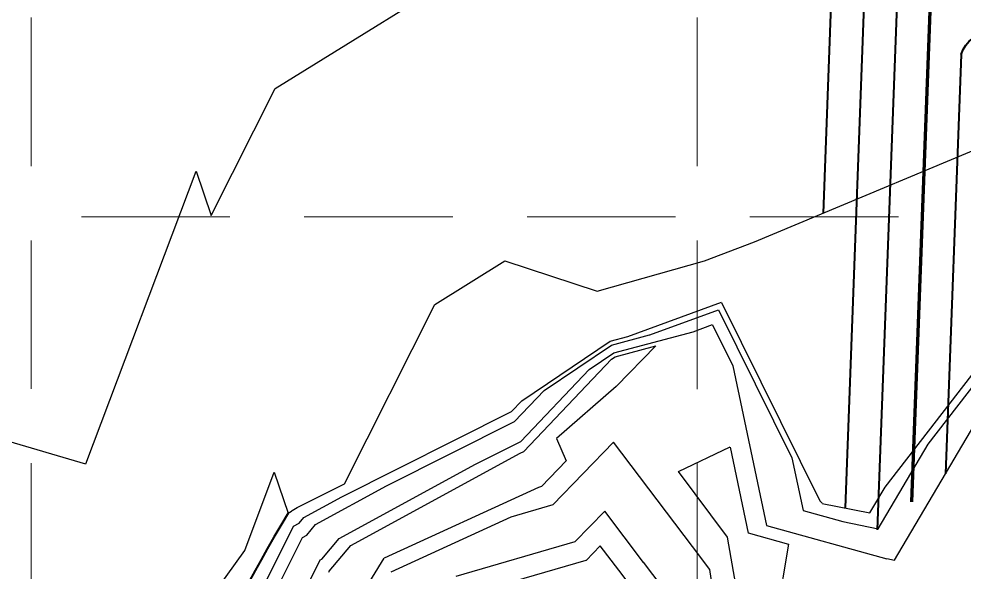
# Model space of a CAD drawing. Header units: feet. Extents: x 10084 to 13321, y 3329 to 8503.
# Drawn here: x 11862.7 to 11977.2, y 5469.6 to 5536.6 of the extents above; entities that cross this region are included whole.
import ezdxf

# ---------------------------------------------------------------- set-up
doc = ezdxf.new("R2010")
doc.units = ezdxf.units.FT
doc.header["$LTSCALE"] = 40
doc.header["$MEASUREMENT"] = 0
doc.linetypes.add('DASHED', pattern=[0.75, 0.5, -0.25])
doc.linetypes.add('HIDDEN', pattern=[0.375, 0.25, -0.125])
for name, color, linetype in [('CONT-L', 55, 'Continuous'), ('GRID', 254, 'DASHED'), ('Level 1', 7, 'Continuous')]:
    doc.layers.add(name, color=color, linetype=linetype)

msp = doc.modelspace()

# ---------------------------------------------------------------- linework, layer by layer
at = {"layer": 'CONT-L', "color": 5, "extrusion": (-0.526544, 0.850148, 0), "elevation": -1562.81}
msp.add_lwpolyline([(-13022.24, 549), (-13053.47, 549)], dxfattribs=at)
at = {"layer": 'CONT-L', "color": 5}
for points, elevation in [([(11885.97, 5512.75), (11893.72, 5528.16)], 549), ([(11884.15, 5518.15), (11885.97, 5512.75)], 549), ([(11945.76, 5507.26), (11951.82, 5509.58)], 548), ([(11913.07, 5501.99), (11921.56, 5507.26)], 548), ([(11934.77, 5496.11), (11944.39, 5498.69)], 544), ([(11944.39, 5498.69), (11946.7, 5499.54)], 544), ([(11923.61, 5490.33), (11934.32, 5497.53)], 547), ([(11934.32, 5497.53), (11936.46, 5498.1)], 547), ([(11934.47, 5497.05), (11939.1, 5498.3)], 546), ([(11926.33, 5491.58), (11934.47, 5497.05)], 546), ([(11934.92, 5495.64), (11939.86, 5496.97)], 543), ([(11923.48, 5485.4), (11931.76, 5494.09)], 544), ([(11949.17, 5494.56), (11953.25, 5475.2)], 544), ([(11922.74, 5487.82), (11926.33, 5491.58)], 546), ([(11922.37, 5489.03), (11923.61, 5490.33)], 547), ([(11850.66, 5488.58), (11870.76, 5482.69)], 549), ([(11907.2, 5480.02), (11922.74, 5487.82)], 546), ([(11918.01, 5482.65), (11923.48, 5485.4)], 544), ([(11927.82, 5485.73), (11929, 5483.03)], 543), ([(11966.77, 5474.82), (11972.83, 5485.07)], 546), ([(11902.91, 5472.77), (11923.41, 5483.97)], 543), ([(11901.48, 5473.62), (11918.01, 5482.65)], 544), ([(11893.62, 5481.66), (11895.28, 5476.72)], 548), ([(11898.63, 5475.33), (11907.2, 5480.02)], 546), ([(11965.78, 5476.73), (11967.63, 5479.87)], 547), ([(11895.28, 5476.72), (11895.71, 5476.95)], 548), ([(11895.71, 5476.95), (11895.79, 5477.04)], 548), ([(11896.62, 5475.49), (11897.21, 5476.19)], 547), ([(11895.93, 5475.13), (11896.62, 5475.49)], 547), ([(11897.54, 5474.04), (11898.63, 5475.33)], 546), ([(11890.17, 5460.01), (11897.02, 5473.76)], 546), ([(11897.02, 5473.76), (11897.54, 5474.04)], 546), ([(11951.04, 5474.3), (11955.93, 5472.96)], 543), ([(11955.93, 5472.96), (11954.53, 5464.54)], 543), ([(11906.91, 5471.25), (11897.12, 5455.35)], 543), ([(11896.87, 5466.38), (11899.19, 5471.03)], 544), ([(11899.19, 5471.03), (11899.36, 5471.12)], 544), ([(11900.27, 5469.66), (11900.28, 5469.66)], 543)]:
    msp.add_lwpolyline(points, dxfattribs=dict(at, elevation=elevation))
at = {"layer": 'CONT-L', "color": 5, "extrusion": (0.385404, -0.922748, 0), "elevation": -477.67}
msp.add_lwpolyline([(13151.93, 548), (13189, 548)], dxfattribs=at)
at = {"layer": 'CONT-L', "color": 5, "extrusion": (0.935514, -0.353288, 0)}
for points, elevation in [([(9322.94, 549), (9360.84, 549)], 9168.3), ([(9319.93, 548), (9330.04, 548)], 9190.04)]:
    msp.add_lwpolyline(points, dxfattribs=dict(at, elevation=elevation))
at = {"layer": 'CONT-L', "color": 5, "extrusion": (0.790258, -0.612774, 0)}
for points, elevation in [([(11663.96, 547), (11699.39, 547)], 6099.6), ([(11671.26, 546), (11699.41, 546)], 6100.52)]:
    msp.add_lwpolyline(points, dxfattribs=dict(at, elevation=elevation))
at = {"layer": 'CONT-L', "color": 5, "extrusion": (-0.310107, -0.950702, 0), "elevation": -8932.72}
msp.add_lwpolyline([(9626.01, 548), (9637.77, 548)], dxfattribs=at)
at = {"layer": 'CONT-L', "color": 5, "extrusion": (0.27017, -0.962813, 0), "elevation": -2075.07}
msp.add_lwpolyline([(12975.91, 548), (12989.43, 548)], dxfattribs=at)
at = {"layer": 'CONT-L', "color": 5, "extrusion": (0.343627, -0.939106, 0)}
for points, elevation in [([(13098.9, 547), (13110.97, 547)], -1061.61), ([(13101.45, 546), (13110.31, 546)], -1060.89)]:
    msp.add_lwpolyline(points, dxfattribs=dict(at, elevation=elevation))
at = {"layer": 'CONT-L', "color": 5, "extrusion": (0.8956, 0.444861, 0)}
for points, elevation in [([(-387.3, 547), (-414.14, 547)], 13148.17), ([(-387.95, 546), (-407.97, 546)], 13147.45), ([(-389.24, 544), (-394.8, 544)], 13145.99)]:
    msp.add_lwpolyline(points, dxfattribs=dict(at, elevation=elevation))
at = {"layer": 'CONT-L', "color": 5, "extrusion": (0.893215, -0.44963, 0), "elevation": 8167.06}
msp.add_lwpolyline([(10246.6, 548), (10270.94, 548)], dxfattribs=at)
at = {"layer": 'CONT-L', "color": 5, "extrusion": (0.715248, -0.698871, 0), "elevation": 4698.28}
msp.add_lwpolyline([(12276.11, 543), (12269.23, 543)], dxfattribs=at)
at = {"layer": 'CONT-L', "color": 5, "extrusion": (0.724003, -0.689797, 0), "elevation": 4849.92}
msp.add_lwpolyline([(12195.6, 543), (12211, 543)], dxfattribs=at)
at = {"layer": 'CONT-L', "color": 5, "extrusion": (-0.557637, 0.830085, 0)}
for points, elevation in [([(-12968.08, 544), (-12971.71, 544)], -2093.02), ([(-12971.03, 543), (-12971.57, 543)], -2093.5)]:
    msp.add_lwpolyline(points, dxfattribs=dict(at, elevation=elevation))
at = {"layer": 'CONT-L', "color": 5, "extrusion": (0.860652, -0.509194, 0), "elevation": 7515.13}
msp.add_lwpolyline([(10803.04, 544), (10831.48, 544)], dxfattribs=at)
at = {"layer": 'CONT-L', "color": 5, "extrusion": (0.657707, -0.753274, 0), "elevation": 3712.75}
msp.add_lwpolyline([(12602.52, 543), (12592.92, 543)], dxfattribs=at)
at = {"layer": 'CONT-L', "color": 5, "extrusion": (0.4488, -0.893632, 0)}
for points, elevation in [([(13094.67, 547), (13117.69, 547)], 445.59), ([(13116.35, 543), (13116.84, 543)], 450.58)]:
    msp.add_lwpolyline(points, dxfattribs=dict(at, elevation=elevation))
at = {"layer": 'CONT-L', "color": 5, "extrusion": (0.718485, -0.695543, 0)}
for points, elevation in [([(12242.19, 544), (12231.62, 544)], 4759.65), ([(12236.61, 543), (12232.29, 543)], 4757.12), ([(12235.46, 546), (12230.27, 546)], 4764.7), ([(12232.09, 547), (12229.6, 547)], 4767.23)]:
    msp.add_lwpolyline(points, dxfattribs=dict(at, elevation=elevation))
at = {"layer": 'CONT-L', "color": 5, "extrusion": (0.796543, 0.604581, 0)}
for points, elevation in [([(-2862.07, 544), (-2846.23, 544)], 12822.81), ([(-2860.02, 546), (-2852.25, 546)], 12816.92), ([(-2858.99, 547), (-2855.25, 547)], 12813.98)]:
    msp.add_lwpolyline(points, dxfattribs=dict(at, elevation=elevation))
at = {"layer": 'CONT-L', "color": 5, "extrusion": (-0.429066, 0.903273, 0), "elevation": -172.64}
msp.add_lwpolyline([(-13139.46, 543), (-13146.37, 543)], dxfattribs=at)
at = {"layer": 'CONT-L', "color": 5, "extrusion": (0.97849, 0.206293, 0)}
for points, elevation in [([(2901.78, 543), (2891.13, 543)], 12823.28), ([(2898.95, 546), (2892.41, 546)], 12830.35)]:
    msp.add_lwpolyline(points, dxfattribs=dict(at, elevation=elevation))
at = {"layer": 'CONT-L', "color": 5, "extrusion": (0.802671, 0.596423, 0), "elevation": 12855.42}
msp.add_lwpolyline([(-2732.72, 543), (-2722.79, 543)], dxfattribs=at)
at = {"layer": 'CONT-L', "color": 5, "extrusion": (-0.4488, 0.893632, 0), "elevation": -444.34}
msp.add_lwpolyline([(-13089.25, 548), (-13095.66, 548)], dxfattribs=at)
at = {"layer": 'CONT-L', "color": 5, "extrusion": (0.416532, -0.909121, 0)}
for points, elevation in [([(13124.36, 543), (13103.78, 543)], -14.42), ([(13119.83, 544), (13103.82, 544)], -12.53)]:
    msp.add_lwpolyline(points, dxfattribs=dict(at, elevation=elevation))
at = {"layer": 'CONT-L', "color": 5, "extrusion": (0.279312, -0.9602, 0)}
for points, elevation in [([(12981.96, 543), (12981.57, 543)], -1930.76), ([(12982.63, 544), (12977.36, 544)], -1928.23), ([(12983.96, 546), (12968.95, 546)], -1923.18), ([(12984.63, 547), (12964.74, 547)], -1920.65)]:
    msp.add_lwpolyline(points, dxfattribs=dict(at, elevation=elevation))
at = {"layer": 'CONT-L', "color": 5, "extrusion": (-0.479603, 0.877486, 0)}
for points, elevation in [([(-13066.03, 547), (-13071.26, 547)], -900.66), ([(-13065.19, 548), (-13065.88, 548)], -899.23)]:
    msp.add_lwpolyline(points, dxfattribs=dict(at, elevation=elevation))
at = {"layer": 'CONT-L', "color": 5, "extrusion": (0.75199, 0.659174, 0), "elevation": 12604.7}
msp.add_lwpolyline([(-3763.99, 547), (-3764.41, 547)], dxfattribs=at)
at = {"layer": 'CONT-L', "color": 5, "extrusion": (0.265593, 0.964085, 0), "elevation": 8456.18}
msp.add_lwpolyline([(-10073.57, 546), (-10078.57, 546)], dxfattribs=at)
at = {"layer": 'CONT-L', "color": 5, "extrusion": (-0.19781, -0.98024, 0)}
for points, elevation in [([(10640.1, 547), (10645.99, 547)], -7735.46), ([(10642.99, 546), (10647.34, 546)], -7733.79), ([(10649.09, 544), (10650.04, 544)], -7730.44)]:
    msp.add_lwpolyline(points, dxfattribs=dict(at, elevation=elevation))
at = {"layer": 'CONT-L', "color": 5, "extrusion": (0.895265, -0.445535, 0)}
for points, elevation in [([(10181.29, 547), (10201.74, 547)], 8210.65), ([(10198.67, 543), (10198.78, 543)], 8216.97)]:
    msp.add_lwpolyline(points, dxfattribs=dict(at, elevation=elevation))
at = {"layer": 'CONT-L', "color": 5, "extrusion": (-0.265593, -0.964085, 0), "elevation": -8453.26}
msp.add_lwpolyline([(10069.78, 544), (10084.89, 544)], dxfattribs=at)
at = {"layer": 'CONT-L', "color": 5, "extrusion": (0.762838, -0.64659, 0)}
for points, elevation in [([(11867.59, 544), (11870.87, 544)], 5539.71), ([(11867.07, 543), (11871.13, 543)], 5541.35)]:
    msp.add_lwpolyline(points, dxfattribs=dict(at, elevation=elevation))
at = {"layer": 'CONT-L', "color": 5, "extrusion": (0.984839, 0.173468, 0), "elevation": 12716.9}
msp.add_lwpolyline([(3310.6, 543), (3318.11, 543)], dxfattribs=at)
at = {"layer": 'CONT-L', "color": 5, "extrusion": (0.797203, 0.603712, 0)}
for points, elevation in [([(-2851.58, 544), (-2848.07, 544)], 12825.93), ([(-2857.66, 546), (-2846.03, 546)], 12820.04), ([(-2860.7, 547), (-2845, 547)], 12817.09)]:
    msp.add_lwpolyline(points, dxfattribs=dict(at, elevation=elevation))
at = {"layer": 'CONT-L', "color": 5, "extrusion": (0.812716, -0.58266, 0), "elevation": 6474.8}
msp.add_lwpolyline([(11354.21, 548), (11375.19, 548)], dxfattribs=at)
at = {"layer": 'CONT-L', "color": 5, "extrusion": (0.98901, 0.147852, 0), "elevation": 12623.83}
msp.add_lwpolyline([(3631.76, 544), (3643.46, 544)], dxfattribs=at)
at = {"layer": 'GRID', "color": 252, "linetype": 'HIDDEN', "lineweight": 0, "ltscale": 1.8}
for p, q in [((11864.14, 3736.75), (11864.14, 8418.16)), ((11944.85, 3736.74), (11944.85, 8418.16)), ((10169.24, 5512.61), (13236.21, 5512.61))]:
    msp.add_line(p, q, dxfattribs=at)
at = {"layer": 'Level 1', "color": 5, "linetype": 'Continuous', "lineweight": 40}
for p, q in [((11972.42, 5628.15), (11966.68, 5474.67)), ((11968.27, 5624.12), (11962.78, 5477.33)), ((11964.07, 5618.97), (11960.11, 5513.05)), ((11976.84, 5532.28), (11974.94, 5481.46))]:
    msp.add_line(p, q, dxfattribs=at)
at = {"layer": 'Level 1', "color": 5, "linetype": 'Continuous', "lineweight": 70}
msp.add_line((11976.38, 5627.08), (11970.81, 5478.07), dxfattribs=at)
at = {"layer": 'Level 1', "color": 5, "linetype": 'Continuous', "lineweight": 40, "extrusion": (0, 0, -1)}
msp.add_arc((-11980.53, 5531.09), 3.88, 17.8754, 166.0434, dxfattribs=at)
at = {"layer": 'Level 1', "color": 5, "linetype": 'Continuous', "lineweight": 40}
msp.add_open_spline([(11895.28, 5476.72), (11885.69, 5460.47), (11880.79, 5446.48), (11879.21, 5435.09), (11877.24, 5432.54), (11875.62, 5431.37), (11874.9, 5431.07)], degree=3, knots=[0, 0, 0, 0, 0.307327, 0.614654, 0.92198, 1, 1, 1, 1], dxfattribs=at)

doc.saveas('drawing.dxf')
